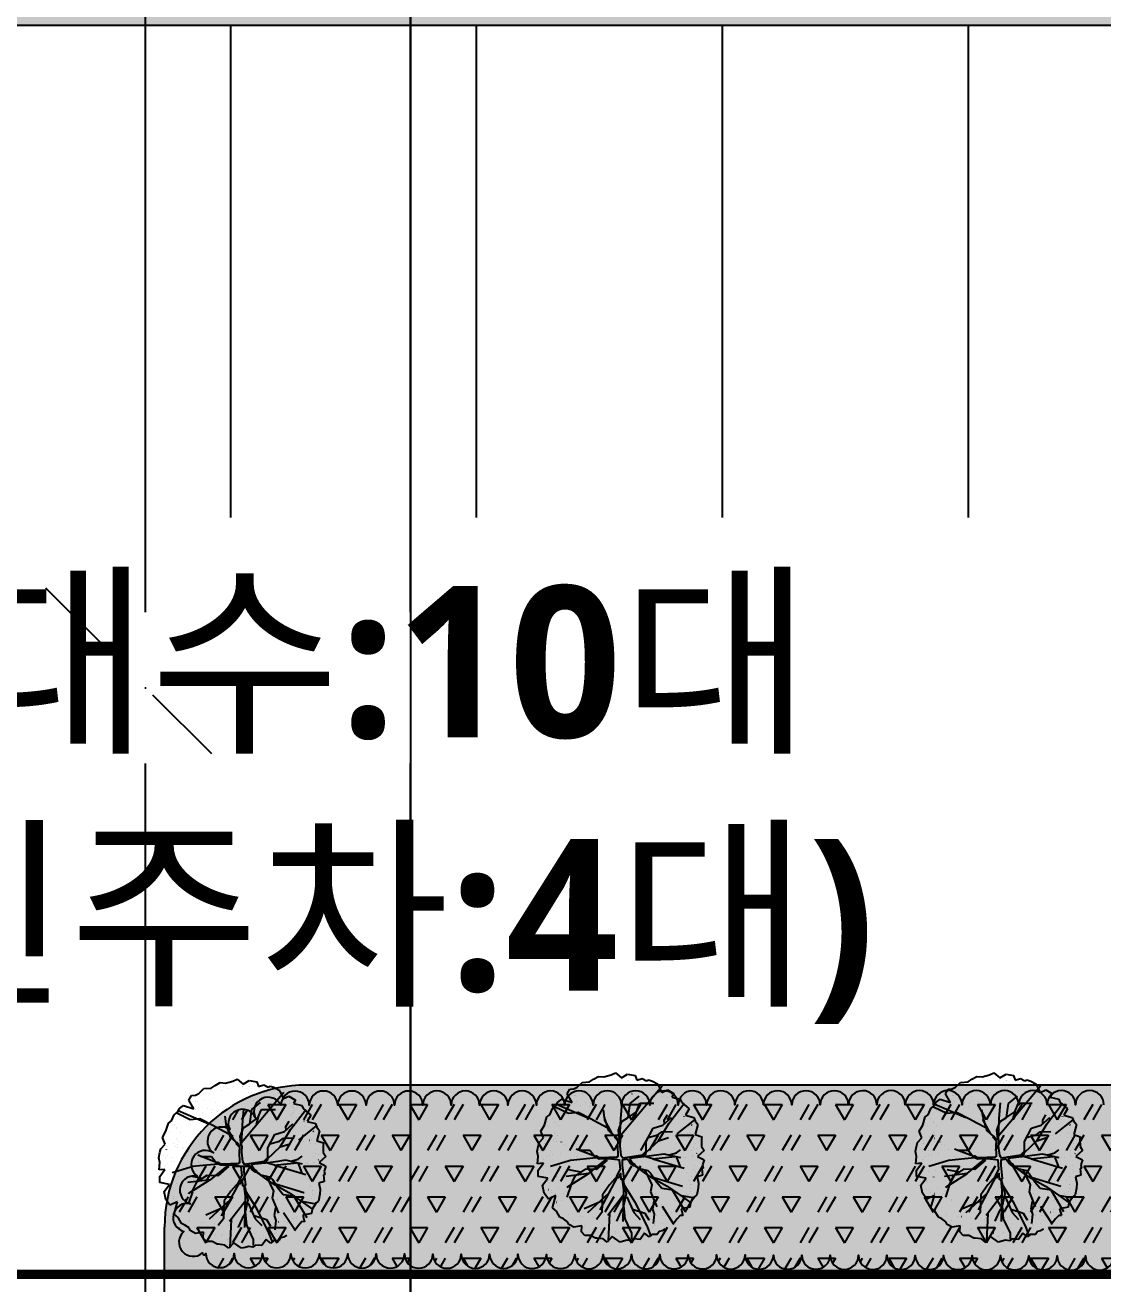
# Model space of a CAD drawing. Header units: millimetres. Extents: x 0 to 190005487, y 0 to 455456909.
# Drawn here: x 101599 to 112992, y 154588 to 167891 of the extents above; entities that cross this region are included whole.
import ezdxf
from ezdxf.enums import TextEntityAlignment as Align

# ---------------------------------------------------------------- set-up
doc = ezdxf.new("R2010")
doc.units = ezdxf.units.MM
doc.header["$LTSCALE"] = 800
doc.header["$MEASUREMENT"] = 0
doc.header["$PDSIZE"] = -10
for name, pattern in [('CEN', [62, 60, -1, 0, -1]), ('DOT2', [0.125, 0, -0.125]), ('HID', [2, 1.1, -0.9])]:
    doc.linetypes.add(name, pattern=pattern)
doc.layers.get('0').update_dxf_attribs({"linetype": 'CONTINUOUS'})
doc.layers.get('Defpoints').update_dxf_attribs({"color": 153, "linetype": 'CONTINUOUS'})
for name, color, linetype in [('0-녹지', 71, 'CONTINUOUS'), ('_관목_Out', 7, 'CONTINUOUS'), ('_관목_Plant', 76, 'CONTINUOUS'), ('_교목_Plant', 90, 'CONTINUOUS'), ('CEN', 1, 'CEN'), ('COL', 2, 'CONTINUOUS'), ('HID', 3, 'HID'), ('tc-2', 252, 'CONTINUOUS'), ('WID', 4, 'CONTINUOUS'), ('지하2층외벽선', 6, 'CONTINUOUS')]:
    doc.layers.add(name, color=color, linetype=linetype)
doc.layers.add('A-MKXS-TEXT1', color=3, linetype='CONTINUOUS', lineweight=25)
doc.styles.add('SH_대대리576', font='NanumGothicBold.ttf')
doc.styles.get("Standard").update_dxf_attribs({"font": 'SIMPLEX.shx'})
doc.dimstyles.new('SHP 600', dxfattribs={"dimscale": 400, "dimtxt": 3.5, "dimasz": 1, "dimexe": 2, "dimexo": 2, "dimgap": 1, "dimtad": 1, "dimdec": 0, "dimzin": 0, "dimdsep": 46, "dimtxsty": 'Standard', "dimblk": 'DIMDOT', "dimcen": 0.09, "dimclrt": 3, "dimadec": 0, "dimazin": 1, "dimtfac": 1, "dimtdec": 0, "dimtix": 1, "dimtmove": 2, "dimatfit": 0, "dimldrblk": 'DIMDOT', "dimfxl": 1, "dimtfillclr": 3, "dimtolj": 1, "dimtzin": 0, "dimarcsym": 0})

# ---------------------------------------------------------------- blocks, each defined once
blk = doc.blocks.new('DIMDOT')
at = {"color": 0}
blk.add_line((-2, 0), (2, 0), dxfattribs=at)
for radius in [0.5, 0.25]:
    blk.add_circle((0, 0), radius, dxfattribs=at)
blk = doc.blocks.new('*D53')
at = {"color": 0, "lineweight": -2}
for p, q in [((104972, 174512), (104872, 174512)), ((105672, 174112), (105672, 126888)), ((104972, 126488), (104872, 126488))]:
    blk.add_line(p, q, dxfattribs=at)
at = {"layer": 'Defpoints', "color": 0}
for p in [(105772, 174512), (105672, 126488), (105772, 126488)]:
    blk.add_point(p, dxfattribs=at)
at = {"color": 0, "linetype": 'ByBlock', "lineweight": -2, "xscale": 400, "yscale": 400, "zscale": 400}
for p, rotation in [((105672, 174512), 90), ((105672, 126488), 270)]:
    blk.add_blockref('DIMDOT', p, dxfattribs=dict(at, rotation=rotation))
at = {"color": 3, "insert": (104571, 145588), "char_height": 1400, "attachment_point": 5, "rotation": 90}
blk.add_mtext('\\A1;48024', dxfattribs=at)
blk = doc.blocks.new('TL000015_0')
at = {"color": 0}
for p, q in [((-0.358, 0.59), (-0.317, 0.629)), ((-0.317, 0.629), (-0.256, 0.634)), ((-0.256, 0.634), (-0.223, 0.655)), ((-0.223, 0.655), (-0.182, 0.679)), ((-0.182, 0.679), (-0.138, 0.675)), ((-0.138, 0.675), (-0.079, 0.692)), ((-0.079, 0.692), (-0.042, 0.707)), ((-0.042, 0.707), (0.008, 0.666)), ((0.008, 0.666), (0.058, 0.697)), ((0.058, 0.697), (0.121, 0.686)), ((0.121, 0.686), (0.134, 0.647)), ((0.134, 0.647), (0.177, 0.662)), ((0.177, 0.662), (0.214, 0.642)), ((0.214, 0.642), (0.23, 0.649)), ((0.23, 0.649), (0.262, 0.64)), ((0.262, 0.64), (0.304, 0.616)), ((-0.441, 0.534), (-0.419, 0.573)), ((-0.401, 0.463), (-0.441, 0.534)), ((-0.419, 0.573), (-0.386, 0.575)), ((-0.386, 0.575), (-0.358, 0.59)), ((-0.007, 0.185), (0.344, 0.601)), ((0.304, 0.616), (0.312, 0.601)), ((0.312, 0.601), (0.34, 0.547)), ((0.34, 0.547), (0.386, 0.568)), ((0.386, 0.568), (0.441, 0.534)), ((0.441, 0.534), (0.423, 0.506)), ((-0.562, 0.414), (-0.536, 0.436)), ((-0.431, 0.373), (-0.541, 0.426)), ((-0.536, 0.436), (-0.519, 0.466)), ((-0.275, 0.337), (-0.53, 0.447)), ((-0.519, 0.466), (-0.486, 0.49)), ((-0.486, 0.49), (-0.401, 0.463)), ((0.011, 0.461), (0, 0.33)), ((0.062, 0.338), (0.079, 0.456)), ((0.079, 0.456), (0.152, 0.515)), ((0.13, 0.387), (0.16, 0.458)), ((0.16, 0.458), (0.275, 0.458)), ((0.398, 0.291), (0.523, 0.452)), ((0.423, 0.506), (0.493, 0.49)), ((0.493, 0.49), (0.502, 0.466)), ((0.502, 0.466), (0.567, 0.41)), ((-0.63, 0.277), (-0.61, 0.344)), ((-0.61, 0.344), (-0.584, 0.362)), ((-0.584, 0.362), (-0.562, 0.414)), ((-0.35, 0.38), (-0.431, 0.373)), ((-0.249, 0.328), (-0.35, 0.38)), ((-0.183, 0.292), (-0.249, 0.328)), ((-0.132, 0.338), (-0.142, 0.402)), ((-0.137, 0.324), (-0.076, 0.214)), ((-0.097, 0.228), (-0.132, 0.338)), ((0, 0.33), (-0.008, 0.158)), ((0.01, 0.306), (0.062, 0.338)), ((0.04, 0.326), (0.13, 0.387)), ((0.117, 0.332), (0.135, 0.396)), ((0.348, 0.275), (0.419, 0.338)), ((0.361, 0.316), (0.388, 0.36)), ((0.363, 0.284), (0.361, 0.316)), ((0.466, 0.204), (0.612, 0.321)), ((0.567, 0.41), (0.536, 0.359)), ((0.536, 0.359), (0.604, 0.34)), ((0.604, 0.34), (0.615, 0.312)), ((-0.66, 0.227), (-0.63, 0.277)), ((-0.636, 0.172), (-0.66, 0.227)), ((-0.11, 0.253), (-0.183, 0.292)), ((-0.044, 0.179), (-0.097, 0.228)), ((-0.076, 0.214), (-0.044, 0.182)), ((-0.017, 0.235), (0.01, 0.306)), ((-0.009, 0.16), (-0.017, 0.235)), ((0.211, 0.14), (0.268, 0.25)), ((0.268, 0.25), (0.348, 0.275)), ((0.307, 0.196), (0.341, 0.221)), ((0.312, 0.148), (0.398, 0.291)), ((0.341, 0.221), (0.429, 0.223)), ((0.582, 0.281), (0.588, 0.276)), ((0.615, 0.312), (0.639, 0.281)), ((0.639, 0.281), (0.617, 0.198)), ((-0.682, 0.101), (-0.673, 0.133)), ((-0.673, 0.133), (-0.636, 0.172)), ((0.312, 0.148), (0.204, 0.045)), ((0.211, 0.044), (0.211, 0.14)), ((0.228, 0.174), (0.307, 0.196)), ((0.312, 0.148), (0.396, 0.174)), ((0.617, 0.198), (0.671, 0.181)), ((0.671, 0.181), (0.667, 0.157)), ((0.667, 0.157), (0.669, 0.101)), ((-0.689, 0.059), (-0.682, 0.101)), ((-0.68, 0.018), (-0.689, 0.059)), ((-0.686, -0.042), (-0.68, 0.018)), ((-0.203, 0.006), (-0.413, -0.015)), ((-0.208, 0.017), (-0.368, 0.079)), ((-0.254, 0.066), (-0.342, 0.066)), ((-0.215, 0.017), (-0.254, 0.066)), ((0.267, -0.003), (0.19, 0.02)), ((0.192, 0.017), (0.297, 0.03)), ((0.267, -0.003), (0.449, 0.016)), ((0.297, 0.03), (0.358, 0.04)), ((0.358, 0.04), (0.495, 0.008)), ((0.402, 0.03), (0.461, 0.047)), ((0.461, 0.047), (0.495, 0.071)), ((0.461, 0.01), (0.491, -0.068)), ((0.629, 0.042), (0.627, 0.039)), ((0.691, 0.068), (0.635, 0.018)), ((0.635, 0.018), (0.689, -0.01)), ((0.669, 0.101), (0.691, 0.068)), ((-0.638, -0.038), (-0.686, -0.042)), ((-0.682, -0.095), (-0.638, -0.038)), ((-0.682, -0.147), (-0.682, -0.095)), ((-0.406, -0.014), (-0.58, -0.066)), ((-0.328, -0.112), (-0.428, -0.093)), ((-0.293, -0.088), (-0.379, -0.144)), ((-0.203, -0.09), (-0.293, -0.088)), ((-0.262, -0.123), (-0.138, -0.022)), ((-0.112, -0.012), (-0.203, -0.09)), ((-0.138, -0.022), (-0.123, -0.003)), ((0.111, -0.051), (0.152, -0.083)), ((0.213, -0.129), (0.113, -0.055)), ((0.152, -0.083), (0.226, -0.098)), ((0.199, -0.095), (0.258, -0.218)), ((0.226, -0.098), (0.25, -0.122)), ((0.267, -0.003), (0.524, -0.08)), ((0.682, -0.08), (0.671, -0.083)), ((0.671, -0.083), (0.676, -0.138)), ((0.689, -0.01), (0.676, -0.051)), ((0.676, -0.051), (0.682, -0.08)), ((-0.602, -0.161), (-0.682, -0.147)), ((-0.645, -0.219), (-0.602, -0.161)), ((-0.262, -0.123), (-0.45, -0.147)), ((-0.278, -0.133), (-0.443, -0.238)), ((-0.379, -0.144), (-0.418, -0.227)), ((-0.262, -0.123), (-0.278, -0.133)), ((-0.026, -0.149), (-0.173, -0.422)), ((-0.029, -0.144), (-0.093, -0.218)), ((0.014, -0.17), (0.023, -0.261)), ((0.017, -0.199), (0.114, -0.355)), ((0.018, -0.171), (0.047, -0.291)), ((0.213, -0.129), (0.246, -0.15)), ((0.239, -0.145), (0.51, -0.229)), ((0.246, -0.15), (0.384, -0.229)), ((0.25, -0.122), (0.295, -0.191)), ((0.295, -0.191), (0.339, -0.245)), ((0.676, -0.138), (0.633, -0.15)), ((0.633, -0.15), (0.643, -0.202)), ((0.643, -0.202), (0.641, -0.243)), ((-0.632, -0.286), (-0.645, -0.219)), ((-0.597, -0.334), (-0.632, -0.286)), ((-0.534, -0.306), (-0.597, -0.334)), ((-0.562, -0.406), (-0.534, -0.306)), ((-0.411, -0.223), (-0.443, -0.318)), ((-0.101, -0.289), (-0.273, -0.448)), ((-0.149, -0.298), (-0.156, -0.445)), ((-0.093, -0.218), (-0.149, -0.298)), ((0.022, -0.306), (-0.105, -0.469)), ((0.023, -0.261), (0.018, -0.518)), ((0.047, -0.291), (0.025, -0.391)), ((0.258, -0.218), (0.248, -0.274)), ((0.248, -0.274), (0.299, -0.399)), ((0.339, -0.245), (0.434, -0.257)), ((0.384, -0.229), (0.507, -0.313)), ((0.427, -0.258), (0.534, -0.436)), ((0.49, -0.301), (0.609, -0.323)), ((0.63, -0.299), (0.61, -0.315)), ((0.641, -0.243), (0.63, -0.299)), ((-0.53, -0.434), (-0.562, -0.406)), ((-0.154, -0.352), (-0.301, -0.416)), ((0.025, -0.401), (-0.002, -0.443)), ((0.025, -0.391), (0.035, -0.497)), ((0.05, -0.316), (0.108, -0.445)), ((0.114, -0.355), (0.218, -0.562)), ((0.275, -0.355), (0.263, -0.418)), ((0.342, -0.394), (0.435, -0.535)), ((0.571, -0.402), (0.499, -0.415)), ((0.499, -0.415), (0.515, -0.471)), ((0.507, -0.313), (0.583, -0.368)), ((0.578, -0.365), (0.571, -0.402)), ((0.61, -0.315), (0.578, -0.365)), ((-0.501, -0.484), (-0.53, -0.434)), ((-0.473, -0.497), (-0.501, -0.484)), ((-0.438, -0.521), (-0.473, -0.497)), ((-0.156, -0.445), (-0.198, -0.502)), ((-0.092, -0.452), (-0.102, -0.682)), ((-0.002, -0.443), (-0.034, -0.516)), ((0.035, -0.497), (0.091, -0.617)), ((0.099, -0.418), (0.199, -0.45)), ((0.108, -0.445), (0.162, -0.502)), ((0.199, -0.45), (0.233, -0.507)), ((0.263, -0.418), (0.277, -0.46)), ((0.277, -0.46), (0.268, -0.536)), ((0.467, -0.497), (0.432, -0.545)), ((0.493, -0.469), (0.467, -0.497)), ((0.515, -0.471), (0.493, -0.469)), ((-0.429, -0.543), (-0.438, -0.521)), ((-0.386, -0.567), (-0.429, -0.543)), ((-0.321, -0.556), (-0.386, -0.567)), ((-0.323, -0.606), (-0.321, -0.556)), ((-0.295, -0.634), (-0.323, -0.606)), ((0.091, -0.617), (0.091, -0.666)), ((0.197, -0.616), (0.162, -0.667)), ((0.236, -0.647), (0.197, -0.616)), ((0.218, -0.562), (0.25, -0.642)), ((0.317, -0.602), (0.301, -0.626)), ((0.343, -0.597), (0.317, -0.602)), ((0.367, -0.584), (0.343, -0.597)), ((-0.249, -0.634), (-0.295, -0.634)), ((-0.208, -0.656), (-0.249, -0.634)), ((-0.197, -0.656), (-0.208, -0.656)), ((-0.145, -0.663), (-0.197, -0.656)), ((-0.112, -0.689), (-0.145, -0.663)), ((-0.069, -0.643), (-0.112, -0.689)), ((-0.005, -0.689), (-0.069, -0.643)), ((0.023, -0.682), (-0.005, -0.689)), ((0.053, -0.673), (0.023, -0.682)), ((0.088, -0.68), (0.053, -0.673)), ((0.11, -0.663), (0.088, -0.68)), ((0.162, -0.667), (0.11, -0.663)), ((0.258, -0.628), (0.236, -0.647)), ((0.301, -0.626), (0.258, -0.628))]:
    blk.add_line(p, q, dxfattribs=at)
blk.add_lwpolyline([(0.077, 0.002), (0.077, -0.004), (0.096, -0.035), (0.118, -0.05), (0.109, -0.06), (0.08, -0.038), (0.056, -0.006), (0.014, -0.014), (0.014, -0.054), (0.026, -0.167), (0.005, -0.173), (0.002, -0.124), (-0.007, -0.132), (-0.018, -0.158), (-0.03, -0.145), (-0.001, -0.088), (-0.008, -0.014), (-0.026, -0.011), (-0.074, -0.004), (-0.109, -0.003), (-0.178, -0.004), (-0.214, 0.011), (-0.203, 0.022), (-0.181, 0.009), (-0.098, 0.011), (-0.033, 0.012), (-0.02, 0.019), (-0.023, 0.107), (-0.021, 0.144), (-0.049, 0.173), (-0.042, 0.185), (-0.025, 0.162), (-0.004, 0.157), (-0.007, 0.104), (0.003, 0.028), (0.017, 0.006), (0.093, 0.016), (0.181, 0.031), (0.203, 0.052), (0.206, 0.035), (0.192, 0.025), (0.187, 0.015)], close=True)
at = {"layer": 'tc-2', "linetype": 'DOT2'}
for p, q in [((-0.311, 0.534), (-0.316, 0.625)), ((-0.137, 0.324), (-0.277, 0.633)), ((-0.223, 0.514), (-0.222, 0.657)), ((-0.172, 0.613), (-0.157, 0.636)), ((-0.154, 0.361), (-0.167, 0.673)), ((-0.157, 0.636), (-0.115, 0.628)), ((-0.115, 0.628), (-0.071, 0.646)), ((0.011, 0.461), (-0.095, 0.687)), ((-0.071, 0.646), (0.002, 0.646)), ((0.011, 0.461), (-0.005, 0.693)), ((0.002, 0.646), (0.005, 0.65)), ((0.005, 0.546), (0.062, 0.69)), ((0.005, 0.65), (0.039, 0.631)), ((0.039, 0.631), (0.058, 0.646)), ((0.05, 0.598), (0.059, 0.701)), ((0.058, 0.646), (0.063, 0.643)), ((0.063, 0.643), (0.077, 0.595)), ((0.146, 0.478), (0.09, 0.687)), ((0.135, 0.396), (0.174, 0.67)), ((0.152, 0.515), (0.27, 0.63)), ((0.158, 0.561), (0.245, 0.647)), ((-0.248, 0.335), (-0.424, 0.549)), ((-0.385, 0.519), (-0.373, 0.524)), ((-0.373, 0.524), (-0.287, 0.463)), ((-0.331, 0.436), (-0.352, 0.597)), ((-0.247, 0.458), (-0.311, 0.534)), ((-0.287, 0.463), (-0.269, 0.59)), ((-0.269, 0.59), (-0.172, 0.613)), ((0.094, 0.532), (0.05, 0.598)), ((0.077, 0.595), (0.141, 0.614)), ((0.121, 0.493), (0.094, 0.532)), ((0.141, 0.614), (0.184, 0.597)), ((0.184, 0.597), (0.202, 0.601)), ((0.194, 0.423), (0.437, 0.536)), ((0.202, 0.601), (0.26, 0.581)), ((0.26, 0.581), (0.298, 0.536)), ((0.298, 0.536), (0.331, 0.54)), ((0.331, 0.54), (0.345, 0.513)), ((0.388, 0.505), (0.407, 0.549)), ((-0.485, 0.409), (-0.471, 0.443)), ((-0.471, 0.443), (-0.383, 0.458)), ((-0.365, 0.475), (-0.426, 0.505)), ((-0.383, 0.458), (-0.385, 0.519)), ((-0.254, 0.434), (-0.308, 0.451)), ((-0.205, 0.444), (-0.254, 0.434)), ((-0.178, 0.434), (-0.247, 0.458)), ((-0.142, 0.402), (-0.178, 0.434)), ((-0.137, 0.39), (-0.171, 0.475)), ((0.275, 0.458), (0.388, 0.505)), ((0.345, 0.513), (0.414, 0.48)), ((0.388, 0.36), (0.397, 0.419)), ((0.397, 0.419), (0.427, 0.451)), ((0.403, 0.4), (0.461, 0.515)), ((0.414, 0.48), (0.425, 0.47)), ((0.414, 0.422), (0.501, 0.477)), ((0.425, 0.47), (0.425, 0.431)), ((0.425, 0.431), (0.51, 0.364)), ((0.427, 0.451), (0.444, 0.5)), ((0.449, 0.39), (0.527, 0.429)), ((0.527, 0.429), (0.535, 0.431)), ((-0.544, 0.217), (-0.608, 0.333)), ((-0.604, 0.277), (-0.563, 0.335)), ((-0.543, 0.309), (-0.587, 0.348)), ((-0.563, 0.335), (-0.541, 0.298)), ((-0.541, 0.298), (-0.519, 0.397)), ((-0.519, 0.397), (-0.485, 0.409)), ((-0.137, 0.324), (-0.275, 0.337)), ((0.37, 0.245), (0.403, 0.4)), ((0.388, 0.275), (0.596, 0.351)), ((0.419, 0.338), (0.449, 0.39)), ((0.51, 0.364), (0.523, 0.349)), ((0.523, 0.349), (0.517, 0.319)), ((0.517, 0.319), (0.582, 0.281)), ((-0.536, 0.211), (-0.632, 0.286)), ((-0.571, 0.18), (-0.604, 0.277)), ((-0.514, 0.27), (-0.543, 0.309)), ((-0.472, 0.119), (-0.536, 0.211)), ((-0.524, 0.191), (-0.514, 0.27)), ((0.396, 0.174), (0.634, 0.274)), ((0.424, 0.223), (0.508, 0.189)), ((0.429, 0.223), (0.522, 0.24)), ((0.522, 0.24), (0.569, 0.277)), ((0.563, 0.177), (0.651, 0.23)), ((0.569, 0.277), (0.625, 0.292)), ((0.588, 0.276), (0.575, 0.213)), ((0.575, 0.213), (0.602, 0.174)), ((-0.446, 0.109), (-0.69, 0.065)), ((-0.531, 0.142), (-0.68, 0.134)), ((-0.555, 0.151), (-0.661, 0.207)), ((-0.534, 0.167), (-0.634, 0.201)), ((-0.625, 0.128), (-0.621, 0.15)), ((-0.624, 0.122), (-0.625, 0.128)), ((-0.617, 0.076), (-0.624, 0.122)), ((-0.621, 0.15), (-0.571, 0.18)), ((-0.368, 0.079), (-0.555, 0.151)), ((-0.494, 0.142), (-0.534, 0.167)), ((-0.489, 0.137), (-0.524, 0.191)), ((-0.421, 0.076), (-0.494, 0.142)), ((0.441, 0.193), (0.671, 0.163)), ((0.508, 0.189), (0.554, 0.204)), ((0.554, 0.204), (0.635, 0.186)), ((0.602, 0.174), (0.615, 0.128)), ((0.615, 0.128), (0.603, 0.094)), ((0.63, 0.086), (0.664, 0.106)), ((-0.651, 0.074), (-0.673, 0.074)), ((-0.583, 0.064), (-0.651, 0.074)), ((-0.635, 0.057), (-0.617, 0.076)), ((-0.614, 0.015), (-0.635, 0.057)), ((-0.585, 0.025), (-0.634, -0.005)), ((-0.63, -0.042), (-0.614, 0.015)), ((-0.499, 0.044), (-0.585, 0.025)), ((-0.56, 0.03), (-0.583, 0.064)), ((-0.365, 0.02), (-0.499, 0.044)), ((-0.342, 0.066), (-0.421, 0.076)), ((-0.303, 0.066), (-0.365, 0.02)), ((0.449, 0.016), (0.69, -0.001)), ((0.495, 0.071), (0.589, 0.069)), ((0.495, 0.008), (0.591, 0.022)), ((0.519, 0.011), (0.685, 0.087)), ((0.538, 0.01), (0.687, -0.067)), ((0.589, 0.069), (0.63, 0.086)), ((0.591, 0.022), (0.682, -0.034)), ((0.627, 0.039), (0.593, 0.02)), ((0.593, 0.02), (0.608, -0.06)), ((0.603, 0.094), (0.629, 0.042)), ((-0.413, -0.015), (-0.692, -0.017)), ((-0.58, -0.066), (-0.686, -0.092)), ((-0.634, -0.005), (-0.673, -0.009)), ((-0.527, -0.05), (-0.673, -0.161)), ((-0.64, -0.106), (-0.63, -0.042)), ((-0.524, -0.095), (-0.58, -0.11)), ((-0.428, -0.093), (-0.524, -0.095)), ((0.483, -0.067), (0.582, -0.147)), ((0.491, -0.068), (0.603, -0.093)), ((0.524, -0.08), (0.679, -0.122)), ((0.603, -0.093), (0.65, -0.144)), ((0.608, -0.06), (0.617, -0.106)), ((-0.58, -0.11), (-0.673, -0.11)), ((-0.45, -0.147), (-0.662, -0.201)), ((-0.539, -0.152), (-0.64, -0.106)), ((-0.454, -0.148), (-0.633, -0.278)), ((-0.6, -0.193), (-0.595, -0.179)), ((-0.588, -0.201), (-0.6, -0.193)), ((-0.595, -0.179), (-0.539, -0.152)), ((-0.571, -0.26), (-0.588, -0.201)), ((-0.357, -0.184), (-0.563, -0.401)), ((-0.316, -0.158), (-0.392, -0.343)), ((0.213, -0.129), (0.342, -0.394)), ((0.545, -0.118), (0.582, -0.21)), ((0.617, -0.106), (0.56, -0.181)), ((0.56, -0.181), (0.58, -0.211)), ((0.582, -0.147), (0.658, -0.205)), ((-0.597, -0.257), (-0.627, -0.269)), ((-0.443, -0.238), (-0.602, -0.34)), ((-0.509, -0.24), (-0.597, -0.257)), ((-0.47, -0.289), (-0.592, -0.311)), ((-0.569, -0.28), (-0.571, -0.26)), ((-0.534, -0.291), (-0.569, -0.28)), ((-0.524, -0.346), (-0.534, -0.291)), ((-0.453, -0.269), (-0.509, -0.24)), ((-0.418, -0.227), (-0.47, -0.289)), ((0.289, -0.286), (0.298, -0.471)), ((0.434, -0.257), (0.557, -0.294)), ((0.51, -0.229), (0.628, -0.284)), ((0.542, -0.287), (0.529, -0.335)), ((0.576, -0.275), (0.542, -0.287)), ((0.557, -0.294), (0.593, -0.333)), ((0.58, -0.243), (0.576, -0.275)), ((0.58, -0.211), (0.58, -0.243)), ((0.582, -0.21), (0.64, -0.257)), ((-0.531, -0.36), (-0.524, -0.346)), ((-0.521, -0.388), (-0.531, -0.36)), ((-0.434, -0.458), (-0.521, -0.388)), ((-0.489, -0.347), (-0.499, -0.455)), ((-0.392, -0.343), (-0.497, -0.48)), ((-0.443, -0.318), (-0.489, -0.347)), ((-0.389, -0.337), (-0.434, -0.537)), ((0.143, -0.413), (0.148, -0.673)), ((0.299, -0.399), (0.346, -0.418)), ((0.335, -0.38), (0.498, -0.476)), ((0.526, -0.343), (0.453, -0.346)), ((0.453, -0.346), (0.453, -0.423)), ((0.529, -0.335), (0.526, -0.343)), ((-0.391, -0.514), (-0.443, -0.516)), ((-0.34, -0.478), (-0.434, -0.458)), ((-0.403, -0.548), (-0.34, -0.478)), ((-0.311, -0.48), (-0.391, -0.514)), ((-0.273, -0.448), (-0.383, -0.574)), ((-0.173, -0.422), (-0.329, -0.607)), ((-0.301, -0.416), (-0.311, -0.48)), ((-0.228, -0.487), (-0.276, -0.632)), ((-0.117, -0.499), (-0.249, -0.644)), ((-0.198, -0.502), (-0.225, -0.578)), ((-0.105, -0.469), (-0.184, -0.665)), ((-0.183, -0.489), (-0.161, -0.578)), ((-0.034, -0.516), (-0.039, -0.602)), ((0.018, -0.518), (0.014, -0.689)), ((0.018, -0.518), (0.084, -0.684)), ((0.162, -0.502), (0.174, -0.58)), ((0.168, -0.462), (0.279, -0.546)), ((0.271, -0.515), (0.218, -0.572)), ((0.233, -0.507), (0.28, -0.556)), ((0.343, -0.534), (0.271, -0.515)), ((0.298, -0.471), (0.35, -0.593)), ((0.347, -0.469), (0.343, -0.534)), ((0.346, -0.418), (0.39, -0.467)), ((0.432, -0.545), (0.347, -0.469)), ((0.347, -0.469), (0.367, -0.584)), ((0.372, -0.472), (0.347, -0.469)), ((0.424, -0.446), (0.372, -0.472)), ((0.39, -0.467), (0.424, -0.524)), ((0.451, -0.441), (0.424, -0.446)), ((0.453, -0.423), (0.451, -0.441)), ((-0.302, -0.556), (-0.403, -0.548)), ((-0.232, -0.582), (-0.302, -0.556)), ((-0.225, -0.578), (-0.259, -0.634)), ((-0.169, -0.584), (-0.232, -0.582)), ((-0.119, -0.618), (-0.169, -0.584)), ((-0.161, -0.578), (-0.129, -0.651)), ((-0.044, -0.616), (-0.119, -0.618)), ((-0.003, -0.643), (-0.044, -0.616)), ((-0.039, -0.602), (-0.039, -0.654)), ((0.036, -0.61), (-0.003, -0.643)), ((0.098, -0.571), (0.036, -0.61)), ((0.154, -0.61), (0.098, -0.571)), ((0.188, -0.604), (0.154, -0.61)), ((0.174, -0.58), (0.223, -0.624)), ((0.215, -0.597), (0.188, -0.604)), ((0.218, -0.572), (0.215, -0.597)), ((0.268, -0.536), (0.265, -0.57)), ((0.265, -0.57), (0.27, -0.617)), ((0.279, -0.546), (0.322, -0.609)), ((0.28, -0.556), (0.339, -0.578))]:
    blk.add_line(p, q, dxfattribs=at)
blk = doc.blocks.new('G$CBD6E5784')
at = {"layer": '0-녹지'}
h = blk.add_hatch(color=256, dxfattribs=at)
h.dxf.hatch_style = 1
edge = h.paths.add_edge_path()
edge.add_line((7794, 201355), (7902, 200937))
edge.add_line((7902, 200937), (11057, 195774))
edge.add_line((11057, 195774), (11530, 187784))
edge.add_line((11530, 187784), (9671, 179723))
edge.add_line((9671, 179723), (5774, 167609))
edge.add_line((5774, 167609), (5813, 155347))
edge.add_line((5813, 155347), (9453, 143365))
edge.add_line((9453, 143365), (14073, 137018))
edge.add_line((14073, 137018), (30686, 126716))
edge.add_line((30686, 126716), (33260, 124014))
edge.add_line((33260, 124014), (38937, 118052))
edge.add_line((38937, 118052), (51516, 110264))
edge.add_line((51516, 110264), (60993, 106028))
edge.add_line((60993, 106028), (69573, 100968))
edge.add_line((69573, 100968), (73674, 91866))
edge.add_line((73674, 91866), (80226, 91068))
edge.add_line((80226, 91068), (77147, 102565))
edge.add_line((77147, 102565), (78239, 107093))
edge.add_line((78239, 107093), (86638, 111351))
edge.add_line((86638, 111351), (90112, 120882))
edge.add_line((90112, 120882), (92385, 117186))
edge.add_line((92385, 117186), (92148, 110349))
edge.add_line((92148, 110349), (99913, 108028))
edge.add_line((99913, 108028), (100206, 104291))
edge.add_line((100206, 104291), (100433, 104196))
edge.add_line((100433, 104196), (148803, 141709))
edge.add_line((148803, 141709), (151529, 164783))
edge.add_line((151529, 164783), (147657, 177073))
edge.add_line((147657, 177073), (143006, 233398))
edge.add_line((143006, 233398), (136071, 228996))
edge.add_line((136071, 228996), (134360, 230153))
edge.add_line((134360, 230153), (128068, 231715))
edge.add_line((128068, 231715), (120109, 232470))
edge.add_line((120109, 232470), (111559, 236997))
edge.add_line((111559, 236997), (96063, 237212))
edge.add_line((96063, 237212), (75602, 234983))
edge.add_line((75602, 234983), (64368, 231184))
edge.add_line((64368, 231184), (62206, 235371))
edge.add_line((62206, 235371), (61557, 235935))
edge.add_line((61557, 235935), (61356, 235701))
edge.add_line((61356, 235701), (60704, 234943))
edge.add_line((60704, 234943), (50766, 243492))
edge.add_line((50766, 243492), (30689, 247737))
edge.add_line((30689, 247737), (21282, 240661))
edge.add_line((21282, 240661), (14344, 238855))
edge.add_line((14344, 238855), (6649, 237166))
edge.add_line((6649, 237166), (383, 235672))
edge.add_line((383, 235672), (5488, 216157))
edge.add_line((5488, 216157), (4209, 215824))
edge.add_arc((5432, 220089), 4437, 254.0004, 277.3556)
edge.add_arc((5864, 216679), 1000, 277.8144, 14.3903)
edge.add_line((6833, 216928), (2247, 234509))
edge.add_line((2247, 234509), (18317, 238709))
edge.add_line((18317, 238709), (19275, 235027))
edge.add_line((19275, 235027), (21895, 235027))
edge.add_arc((21895, 236527), 1500, 270, 0)
edge.add_line((23395, 236527), (23395, 240227))
edge.add_line((23395, 240227), (52195, 240227))
edge.add_line((52195, 240227), (52195, 236527))
edge.add_arc((53695, 236527), 1500, 180, 270)
edge.add_line((53695, 235027), (54095, 235027))
edge.add_line((54095, 235027), (54095, 229027))
edge.add_line((54095, 229027), (39995, 229027))
edge.add_arc((39995, 227527), 1500, 90, 180)
edge.add_line((38495, 227527), (38495, 227027))
edge.add_line((38495, 227027), (59470, 227027))
edge.add_line((59470, 227027), (59470, 226827))
edge.add_line((59470, 226827), (38495, 226827))
edge.add_line((38495, 226827), (38495, 226627))
edge.add_line((38495, 226627), (121303, 226628))
edge.add_line((121303, 226628), (114220, 232406))
edge.add_line((114220, 232406), (114852, 233181))
edge.add_line((114852, 233181), (121660, 227628))
edge.add_line((121660, 227628), (140456, 227628))
edge.add_line((140456, 227628), (140492, 199427))
edge.add_line((140492, 199427), (140695, 199427))
edge.add_line((140695, 199427), (140692, 164123))
edge.add_line((140692, 164123), (147022, 164123))
edge.add_line((147022, 164123), (147022, 154032))
edge.add_line((147022, 154032), (140692, 154032))
edge.add_line((140692, 154032), (140692, 141223))
edge.add_line((140692, 141223), (136295, 141223))
edge.add_line((136295, 141223), (136295, 137377))
edge.add_line((136295, 137377), (135545, 136769))
edge.add_line((135545, 136769), (136187, 135930))
edge.add_line((136187, 135930), (120231, 122973))
edge.add_line((120231, 122973), (112105, 117640))
edge.add_line((112105, 117640), (96105, 117631))
edge.add_line((96105, 117631), (96105, 122820))
edge.add_line((96105, 122820), (95679, 122819))
edge.add_arc((95679, 109319), 13500, 90, 149.8113)
edge.add_arc((68883, 124908), 17500, 296.8893, 329.8113, ccw=False)
edge.add_arc((68883, 124908), 17500, 238.204, 296.8893, ccw=False)
edge.add_line((59663, 110034), (27535, 129951))
edge.add_arc((43079, 155024), 29500, 180, 238.204, ccw=False)
edge.add_line((13579, 155024), (13579, 193300))
edge.add_arc((5079, 193300), 8500, 360, 71.3731)
at = {"layer": '_관목_Plant'}
h = blk.add_hatch(dxfattribs=at)
h.set_pattern_fill('SUSUKOT', color=256, scale=1000, style=0)
h.set_pattern_definition([(240, (-2424459.6, 1190841.1), (562.5, -324.75953), [187.5, -187.5]), (300, (-2424647.1, 1190841.08), (562.5, -324.759527), [187.5, -562.5]), (0, (-2424647.1, 1190841.08), (187.5, 324.759526), [187.5, -562.5]), (240, (-2424178.34, 1190841.1), (562.5, -324.75953), [187.5, -187.5]), (240, (-2424084.6, 1190841.1), (562.5, -324.75953), [187.5, -187.5])])
edge = h.paths.add_edge_path()
edge.add_arc((39082, 227247), 150, 179.8432, 359.8432)
edge.add_arc((39382, 227247), 150, 179.8432, 359.8432)
edge.add_arc((39682, 227246), 150, 179.8432, 359.8432)
edge.add_arc((39982, 227245), 150, 179.8432, 359.8432)
edge.add_arc((40282, 227244), 150, 179.8432, 359.8432)
edge.add_arc((40582, 227243), 150, 179.8432, 359.8432)
edge.add_arc((40882, 227243), 150, 179.8432, 359.8432)
edge.add_arc((41182, 227242), 150, 179.8432, 359.8432)
edge.add_arc((41482, 227241), 150, 179.8432, 359.8432)
edge.add_arc((41782, 227240), 150, 179.8432, 359.8432)
edge.add_arc((42082, 227239), 150, 179.8432, 359.8432)
edge.add_arc((42382, 227238), 150, 179.8432, 359.8432)
edge.add_arc((42682, 227238), 150, 179.8432, 359.8432)
edge.add_arc((42982, 227237), 150, 179.8432, 359.8432)
edge.add_arc((43282, 227236), 150, 179.8432, 359.8432)
edge.add_arc((43582, 227235), 150, 179.8432, 359.8432)
edge.add_arc((43882, 227234), 150, 179.8432, 359.8432)
edge.add_arc((44182, 227234), 150, 179.8432, 359.8432)
edge.add_arc((44482, 227233), 150, 179.8432, 359.8432)
edge.add_arc((44782, 227232), 150, 179.8432, 359.8432)
edge.add_arc((45082, 227231), 150, 179.8432, 359.8432)
edge.add_arc((45382, 227230), 150, 179.8432, 359.8432)
edge.add_arc((45682, 227229), 150, 179.8432, 359.8432)
edge.add_arc((45982, 227229), 150, 179.8432, 359.8432)
edge.add_arc((46282, 227228), 150, 179.8432, 359.8432)
edge.add_arc((46582, 227227), 150, 179.8432, 359.8432)
edge.add_arc((46882, 227226), 150, 179.8432, 359.8432)
edge.add_arc((47182, 227225), 150, 179.8432, 359.8432)
edge.add_arc((47482, 227224), 150, 179.8432, 359.8432)
edge.add_arc((47782, 227224), 150, 179.8432, 359.8432)
edge.add_arc((48082, 227223), 150, 179.8432, 359.8432)
edge.add_arc((48382, 227222), 150, 179.8432, 359.8432)
edge.add_arc((48682, 227221), 150, 179.8432, 359.8432)
edge.add_arc((48982, 227220), 150, 179.8432, 359.8432)
edge.add_arc((49282, 227220), 150, 179.8432, 359.8432)
edge.add_arc((49582, 227219), 150, 179.8432, 359.8432)
edge.add_arc((49882, 227218), 150, 179.8432, 359.8432)
edge.add_arc((50182, 227217), 150, 179.8432, 359.8432)
edge.add_arc((50482, 227216), 150, 179.8432, 359.8432)
edge.add_arc((50782, 227215), 150, 179.8432, 359.8432)
edge.add_arc((51082, 227215), 150, 179.8432, 359.8432)
edge.add_arc((51382, 227214), 150, 179.8432, 359.8432)
edge.add_arc((51682, 227213), 150, 179.8432, 359.8432)
edge.add_arc((51982, 227212), 150, 179.8432, 359.8432)
edge.add_arc((52282, 227211), 150, 179.8432, 359.8432)
edge.add_arc((52582, 227211), 150, 179.8432, 359.8432)
edge.add_arc((52882, 227210), 150, 179.8432, 359.8432)
edge.add_arc((53182, 227209), 150, 179.8432, 359.8432)
edge.add_arc((53482, 227208), 150, 179.8432, 359.8432)
edge.add_arc((53782, 227207), 150, 179.8432, 359.8432)
edge.add_arc((54082, 227206), 150, 179.8432, 359.8432)
edge.add_arc((54382, 227206), 150, 179.8432, 359.8432)
edge.add_arc((54682, 227205), 150, 179.8432, 359.8432)
edge.add_arc((54982, 227204), 150, 179.8432, 359.8432)
edge.add_arc((55282, 227203), 150, 179.8432, 359.8432)
edge.add_arc((55579, 227229), 150, 190.2346, 10.2346)
edge.add_arc((55793, 227391), 150, 243.859, 63.859)
edge.add_arc((55928, 227659), 150, 242.7888, 62.7888)
edge.add_arc((56065, 227926), 150, 242.7888, 62.7888)
edge.add_arc((56121, 228208), 150, 274.8846, 94.8846)
edge.add_arc((56095, 228507), 150, 274.8846, 94.8846)
edge.add_arc((56066, 228806), 150, 276.3711, 96.3711)
edge.add_arc((56032, 229104), 150, 276.3711, 96.3711)
edge.add_arc((55946, 229386), 150, 297.664, 117.664)
edge.add_arc((55807, 229652), 150, 297.664, 117.664)
edge.add_arc((55668, 229917), 150, 297.664, 117.664)
edge.add_arc((55555, 230194), 150, 286.6537, 106.6537)
edge.add_arc((55469, 230481), 150, 286.6537, 106.6537)
edge.add_arc((55407, 230774), 150, 277.3087, 97.3087)
edge.add_arc((55410, 231071), 150, 261.6406, 81.6406)
edge.add_arc((55461, 231366), 150, 258.5548, 78.5548)
edge.add_arc((55521, 231660), 150, 258.5548, 78.5548)
edge.add_arc((55580, 231954), 150, 258.5548, 78.5548)
edge.add_arc((55636, 232249), 150, 259.9552, 79.9552)
edge.add_arc((55689, 232545), 150, 259.9552, 79.9552)
edge.add_arc((55694, 232841), 150, 277.8763, 97.8763)
edge.add_arc((55653, 233138), 150, 277.8763, 97.8763)
edge.add_arc((55612, 233435), 150, 277.8763, 97.8763)
edge.add_arc((55475, 233678), 150, 321.0174, 141.0174)
edge.add_arc((55242, 233867), 150, 321.0174, 141.0174)
edge.add_arc((54989, 234024), 150, 335.0693, 155.0693)
edge.add_arc((54717, 234151), 150, 335.0693, 155.0693)
edge.add_arc((54443, 234154), 150, 23.4638, 203.4638)
edge.add_arc((54306, 233945), 150, 90.0459, 270.0459)
edge.add_arc((54306, 233645), 150, 90.0459, 270.0459)
edge.add_arc((54306, 233345), 150, 90.0459, 270.0459)
edge.add_arc((54307, 233045), 150, 90.0459, 270.0459)
edge.add_arc((54307, 232745), 150, 90.0459, 270.0459)
edge.add_arc((54307, 232445), 150, 90.0459, 270.0459)
edge.add_arc((54307, 232145), 150, 90.0459, 270.0459)
edge.add_arc((54307, 231845), 150, 90.0459, 270.0459)
edge.add_arc((54308, 231545), 150, 90.0459, 270.0459)
edge.add_arc((54308, 231245), 150, 90.0459, 270.0459)
edge.add_arc((54308, 230945), 150, 90.0459, 270.0459)
edge.add_arc((54308, 230645), 150, 90.0459, 270.0459)
edge.add_arc((54309, 230345), 150, 90.0459, 270.0459)
edge.add_arc((54309, 230045), 150, 90.0459, 270.0459)
edge.add_arc((54309, 229745), 150, 90.0459, 270.0459)
edge.add_arc((54309, 229445), 150, 90.0459, 270.0459)
edge.add_arc((54310, 229145), 150, 90.0459, 270.0459)
edge.add_arc((54216, 228877), 150, 51.4519, 231.4519)
edge.add_arc((53974, 228781), 150, 352.0405, 172.0405)
edge.add_arc((53676, 228807), 150, 358.0097, 178.0097)
edge.add_arc((53376, 228817), 150, 358.0097, 178.0097)
edge.add_arc((53076, 228822), 150, 0.038, 180.038)
edge.add_arc((52776, 228822), 150, 0.038, 180.038)
edge.add_arc((52476, 228822), 150, 0.038, 180.038)
edge.add_arc((52176, 228822), 150, 0.038, 180.038)
edge.add_arc((51876, 228822), 150, 0.038, 180.038)
edge.add_arc((51576, 228821), 150, 0.038, 180.038)
edge.add_arc((51276, 228821), 150, 0.038, 180.038)
edge.add_arc((50976, 228821), 150, 0.038, 180.038)
edge.add_arc((50676, 228821), 150, 0.038, 180.038)
edge.add_arc((50376, 228821), 150, 0.038, 180.038)
edge.add_arc((50076, 228820), 150, 0.038, 180.038)
edge.add_arc((49776, 228820), 150, 0.038, 180.038)
edge.add_arc((49476, 228820), 150, 0.038, 180.038)
edge.add_arc((49176, 228820), 150, 0.038, 180.038)
edge.add_arc((48876, 228820), 150, 0.038, 180.038)
edge.add_arc((48576, 228819), 150, 0.038, 180.038)
edge.add_arc((48276, 228819), 150, 0.038, 180.038)
edge.add_arc((47976, 228819), 150, 0.038, 180.038)
edge.add_arc((47676, 228819), 150, 0.038, 180.038)
edge.add_arc((47376, 228819), 150, 0.038, 180.038)
edge.add_arc((47076, 228818), 150, 0.038, 180.038)
edge.add_arc((46776, 228818), 150, 0.038, 180.038)
edge.add_arc((46476, 228818), 150, 0.038, 180.038)
edge.add_arc((46176, 228818), 150, 0.038, 180.038)
edge.add_arc((45876, 228818), 150, 0.038, 180.038)
edge.add_arc((45576, 228817), 150, 0.038, 180.038)
edge.add_arc((45276, 228817), 150, 0.038, 180.038)
edge.add_arc((44976, 228817), 150, 0.038, 180.038)
edge.add_arc((44676, 228817), 150, 0.038, 180.038)
edge.add_arc((44376, 228817), 150, 0.038, 180.038)
edge.add_arc((44076, 228816), 150, 0.038, 180.038)
edge.add_arc((43776, 228816), 150, 0.038, 180.038)
edge.add_arc((43476, 228816), 150, 0.038, 180.038)
edge.add_arc((43176, 228816), 150, 0.038, 180.038)
edge.add_arc((42876, 228816), 150, 0.038, 180.038)
edge.add_arc((42576, 228815), 150, 0.038, 180.038)
edge.add_arc((42276, 228815), 150, 0.038, 180.038)
edge.add_arc((41976, 228815), 150, 0.038, 180.038)
edge.add_arc((41676, 228815), 150, 0.038, 180.038)
edge.add_arc((41376, 228815), 150, 0.038, 180.038)
edge.add_arc((41076, 228814), 150, 0.038, 180.038)
edge.add_arc((40776, 228814), 150, 0.038, 180.038)
edge.add_arc((40476, 228814), 150, 0.038, 180.038)
edge.add_arc((40176, 228814), 150, 0.038, 180.038)
edge.add_arc((39876, 228814), 150, 0.038, 180.038)
edge.add_arc((39590, 228749), 150, 25.3361, 205.3361)
edge.add_arc((39319, 228621), 150, 25.3361, 205.3361)
edge.add_arc((39098, 228433), 150, 55.2933, 235.2933)
edge.add_arc((38928, 228187), 150, 55.2933, 235.2933)
edge.add_arc((38807, 227918), 150, 76.3222, 256.3222)
edge.add_arc((38736, 227626), 150, 76.3222, 256.3222)
edge.add_arc((38798, 227367), 150, 130.7023, 310.7023)
edge.add_arc((38914, 227250), 18.1, 171.75, 351.75)
at = {"layer": '_관목_Out'}
blk.add_lwpolyline([(48426, 228819, 1), (48126, 228819, 1), (47826, 228819, 1), (47526, 228819, 1), (47226, 228818, 1), (46926, 228818, 1), (46626, 228818, 1), (46326, 228818, 1), (46026, 228818, 1), (45726, 228817, 1), (45426, 228817, 1), (45126, 228817, 1), (44826, 228817, 1), (44526, 228817, 1), (44226, 228816, 1), (43926, 228816, 1), (43626, 228816, 1), (43326, 228816, 1), (43026, 228816, 1), (42726, 228815, 1), (42426, 228815, 1), (42126, 228815, 1), (41826, 228815, 1), (41526, 228815, 1), (41226, 228814, 1), (40926, 228814, 1), (40626, 228814, 1), (40326, 228814, 1), (40026, 228814, 1), (39726, 228813, 1), (39726, 228813, 1), (39455, 228685, 1), (39184, 228557, 1), (39184, 228557, 1), (39013, 228310, 1), (38842, 228063, 1), (38842, 228063, 1), (38771, 227772, 1), (38700, 227481, 1), (38700, 227481, 1), (38896, 227253, 1), (38896, 227253, 1), (38932, 227248, 1), (39232, 227247, 1), (39532, 227246, 1), (39832, 227245, 1), (40132, 227245, 1), (40432, 227244, 1), (40732, 227243, 1), (41032, 227242, 1), (41332, 227241, 1), (41632, 227240, 1), (41932, 227240, 1), (42232, 227239, 1), (42532, 227238, 1), (42832, 227237, 1), (43132, 227236, 1), (43432, 227236, 1), (43732, 227235, 1), (44032, 227234, 1), (44332, 227233, 1), (44632, 227232, 1), (44932, 227231, 1), (45232, 227231, 1), (45532, 227230, 1), (45832, 227229, 1), (46132, 227228, 1), (46432, 227227, 1), (46732, 227227, 1), (47032, 227226, 1), (47332, 227225, 1), (47632, 227224, 1), (47932, 227223, 1), (48232, 227222, 1), (48532, 227222, 1)], format="xyb", dxfattribs=at)
at = {"layer": '_교목_Plant', "xscale": 1280, "yscale": 1280, "zscale": 1280}
for p in [(39317, 228184), (43317, 228250), (47317, 228250)]:
    blk.add_blockref('TL000015_0', p, dxfattribs=at)

msp = doc.modelspace()

# ---------------------------------------------------------------- linework, layer by layer
at = {"layer": 'CEN'}
for p, q in [((102872.1, 62488.1), (102872.1, 195988.1)), ((105672.1, 62488.1), (105672.1, 195988.1))]:
    msp.add_line(p, q, dxfattribs=at)
at = {"layer": 'COL'}
msp.add_lwpolyline([(124047.1, 154488.1), (103072.1, 154488.1), (103072.1, 154688.1), (124047.1, 154688.1)], close=True, dxfattribs=at)
at = {"layer": 'HID'}
msp.add_line((103572.1, 160188.1), (94572.1, 169188.1), dxfattribs=at)
at = {"layer": 'WID'}
for p, q in [((103772.1, 162688.1), (103772.1, 167888.1)), ((106372.1, 162688.1), (106372.1, 167888.1)), ((108972.1, 162688.1), (108972.1, 167888.1)), ((111572.1, 162688.1), (111572.1, 167888.1)), ((118672.1, 156688.1), (104572.1, 156688.1)), ((103072.1, 154688.1), (103072.1, 155188.1))]:
    msp.add_line(p, q, dxfattribs=at)
msp.add_lwpolyline([(116772.1, 167888.1), (87972.1, 167888.1), (87972.1, 164188.1)], dxfattribs=at)
msp.add_arc((104572.1, 155188.1), 1500, 90, 180, dxfattribs=at)
at = {"layer": '지하2층외벽선', "linetype": 'HID', "const_width": 100}
msp.add_lwpolyline([(194072.1, 69088.1), (105272.1, 69088.1), (105272.1, 78588.1), (89672.1, 78588.1), (89672.1, 154688.1), (144868.8, 154688.1), (144868.8, 142188.1), (185672.1, 142188.1), (185672.1, 127088.1), (205072.1, 127088.1), (205072.1, 80588.1), (194072.1, 69088.1)], dxfattribs=at)

# ---------------------------------------------------------------- block references
msp.add_blockref('G$CBD6E5784', (64577.2, -72338.7))

# ---------------------------------------------------------------- texts
at = {"layer": 'A-MKXS-TEXT1', "style": 'SH_대대리576'}
for s, p in [('주차대수:10대', (103404.9, 161163)), ('(장애인주차:4대)', (102961, 158487.6))]:
    msp.add_text(s, height=1600, dxfattribs=at).set_placement(p, align=Align.MIDDLE_CENTER)

# ---------------------------------------------------------------- dimensions: what is measured, and where the dimension line sits
dim = msp.add_linear_dim(base=(105672.1, 126488.1), p1=(105772.1, 174512), p2=(105772.1, 126488.1), angle=90, dimstyle='SHP 600')
dim.commit()
dim.dimension.update_dxf_attribs({"geometry": '*D53', "text_midpoint": (104571.2, 145588.4), "dimtype": 160})

doc.saveas('drawing.dxf')
